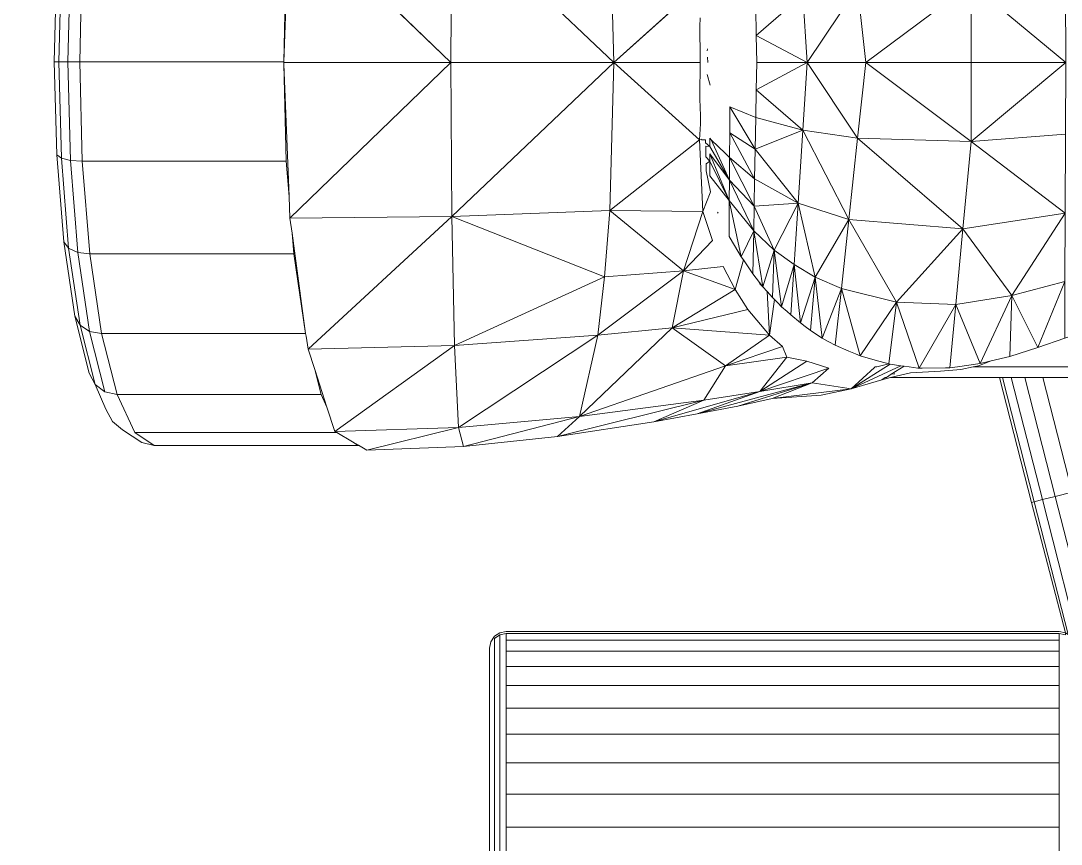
# Model space of a CAD drawing. Header units: centimetres. Extents: x -48696 to 156237, y -5617 to 29024.
# Drawn here: x -13122.18 to -13115.55, y 14955.15 to 14960.38 of the extents above; entities that cross this region are included whole.
import ezdxf

# ---------------------------------------------------------------- set-up
doc = ezdxf.new("R2010")
doc.units = ezdxf.units.CM
doc.layers.add('Moveis', color=1, linetype='Continuous', lineweight=9)
doc.layers.add('Parede Baixa', color=5, linetype='Continuous', lineweight=50)
doc.layers.add('Piso', color=55, linetype='Continuous')

# ---------------------------------------------------------------- blocks, each defined once
blk = doc.blocks.new('o')
at = {"layer": 'Moveis'}
for p, q in [((12559.6265, 3259.6549), (12559.5928, 3260.484)), ((12559.6116, 3260.2485), (12559.6265, 3259.6549)), ((12560.9959, 3259.6551), (12560.9819, 3260.2111)), ((12557.0976, 3259.7316), (12557.0985, 3259.7198)), ((12557.0949, 3259.6499), (12557.0973, 3259.6824)), ((12559.5943, 3258.8516), (12559.6262, 3259.641)), ((12559.6262, 3259.641), (12559.6112, 3259.0615)), ((12559.6262, 3259.641), (12559.6265, 3259.6499)), ((12559.6265, 3259.6499), (12559.6265, 3259.6549)), ((12560.9815, 3259.0995), (12560.9959, 3259.6551)), ((12557.0822, 3259.5158), (12557.0985, 3259.5799)), ((12557.1429, 3259.4344), (12557.1431, 3259.4443)), ((12557.1393, 3259.334), (12557.1416, 3259.3825)), ((12557.1416, 3259.3825), (12557.1429, 3259.4344)), ((12557.1386, 3259.2842), (12557.1393, 3259.334)), ((12560.9398, 3258.5819), (12560.9815, 3259.0995)), ((12559.6112, 3259.0615), (12559.5943, 3258.8516)), ((12557.0819, 3258.8727), (12557.079, 3258.8801)), ((12559.5943, 3258.8516), (12559.5891, 3258.7229)), ((12557.034, 3258.7523), (12557.0373, 3258.7573)), ((12559.5891, 3258.7229), (12559.5767, 3258.6327)), ((12559.5581, 3258.498), (12559.5767, 3258.6327)), ((12559.5767, 3258.6327), (12559.5667, 3258.5089)), ((12560.8736, 3258.1378), (12560.9398, 3258.5819)), ((12559.5667, 3258.5089), (12559.496, 3258.0346)), ((12559.496, 3258.0346), (12559.5581, 3258.498)), ((12556.7663, 3258.3134), (12556.7879, 3258.3331)), ((12556.7414, 3258.285), (12556.7098, 3258.249)), ((12556.7663, 3258.3134), (12556.7414, 3258.285)), ((12560.7875, 3257.7974), (12560.8736, 3258.1378)), ((12559.492, 3258.0189), (12559.4814, 3257.9417)), ((12559.496, 3258.0346), (12559.492, 3258.0189)), ((12559.4814, 3257.9417), (12559.4416, 3257.8195)), ((12555.4038, 3257.8706), (12555.4803, 3257.8424)), ((12555.4803, 3257.8424), (12555.5125, 3257.8355)), ((12555.5125, 3257.8355), (12555.5848, 3257.8199)), ((12554.9713, 3257.7716), (12555.0957, 3257.7716)), ((12555.0957, 3257.7716), (12555.2026, 3257.7716)), ((12555.1638, 3257.027), (12555.3537, 3257.7716)), ((12555.2026, 3257.7716), (12555.2846, 3257.7716)), ((12555.2846, 3257.7716), (12555.3362, 3257.7716)), ((12555.3362, 3257.7716), (12555.3537, 3257.7716)), ((12555.3537, 3257.7716), (12556.0048, 3257.7716)), ((12555.5848, 3257.8199), (12555.7066, 3257.8106)), ((12555.7066, 3257.8106), (12555.8866, 3257.8005)), ((12555.8866, 3257.8005), (12556.0048, 3257.7716)), ((12555.9794, 3257.7947), (12555.9824, 3257.7933)), ((12556.002, 3257.7922), (12555.9824, 3257.7933)), ((12556.0048, 3257.7716), (12556.0576, 3257.7588)), ((12556.0296, 3257.7716), (12556.0362, 3257.7716)), ((12559.3687, 3257.5958), (12559.4416, 3257.8195)), ((12559.4416, 3257.8195), (12559.404, 3257.671)), ((12560.7875, 3257.7974), (12560.7526, 3257.731)), ((12556.0576, 3257.7588), (12556.2404, 3257.7047)), ((12556.2404, 3257.7047), (12556.4193, 3257.666)), ((12560.6872, 3257.5838), (12560.7526, 3257.731)), ((12556.4193, 3257.666), (12556.7118, 3257.6462)), ((12556.7118, 3257.6462), (12556.9156, 3257.6013)), ((12559.404, 3257.671), (12559.3687, 3257.5958)), ((12557.1581, 3257.5544), (12556.9156, 3257.6013)), ((12559.3687, 3257.5958), (12559.3212, 3257.45)), ((12560.6488, 3257.5098), (12560.6872, 3257.5838)), ((12557.4167, 3257.5082), (12557.1581, 3257.5544)), ((12557.9917, 3257.42), (12557.4167, 3257.5082)), ((12560.4742, 3257.3839), (12560.5881, 3257.4603)), ((12560.5881, 3257.4603), (12560.6488, 3257.5098)), ((12558.5531, 3257.3604), (12557.9917, 3257.42)), ((12559.309, 3257.443), (12559.2164, 3257.389)), ((12559.3212, 3257.45), (12559.309, 3257.443)), ((12559.131, 3257.3391), (12558.5531, 3257.3604)), ((12559.1797, 3257.3675), (12559.131, 3257.3391)), ((12559.1797, 3257.3675), (12559.2164, 3257.389)), ((12559.182, 3257.3659), (12559.1797, 3257.3675)), ((12559.2164, 3257.389), (12559.182, 3257.3659)), ((12559.182, 3257.3659), (12560.0237, 3257.3659)), ((12560.0237, 3257.3659), (12560.055, 3257.3659)), ((12560.055, 3257.3659), (12560.3996, 3257.3659)), ((12560.4742, 3257.3839), (12560.3996, 3257.3659)), ((12554.9603, 3256.2502), (12555.1638, 3257.027)), ((12554.9603, 3256.2502), (12554.9986, 3256.2579)), ((12554.9986, 3256.2579), (12558.2986, 3256.2579)), ((12558.2986, 3256.2579), (12558.3368, 3256.2502)), ((12558.3368, 3256.2502), (12558.3693, 3256.2285)), ((12558.3368, 3256.237), (12558.3368, 3256.1974)), ((12558.3693, 3256.2285), (12558.391, 3256.196)), ((12558.3693, 3256.2154), (12558.3693, 3256.1764)), ((12558.3368, 3256.1974), (12558.3368, 3256.1321)), ((12558.3693, 3256.1764), (12558.3693, 3256.1119)), ((12558.391, 3256.196), (12558.3986, 3256.1577)), ((12558.3986, 3252.9781), (12558.3986, 3256.1577)), ((12558.3368, 3256.1321), (12558.3368, 3256.0422)), ((12558.3693, 3256.1119), (12558.3693, 3256.0231)), ((12558.3368, 3256.0422), (12558.3368, 3255.9289)), ((12558.3693, 3256.0231), (12558.3693, 3255.9114)), ((12558.3368, 3255.9289), (12558.3368, 3255.7943)), ((12558.3693, 3255.9114), (12558.3693, 3255.7784)), ((12558.3368, 3255.7943), (12558.3368, 3255.6403)), ((12558.3693, 3255.7784), (12558.3693, 3255.6264)), ((12558.3368, 3255.6403), (12558.3368, 3255.4693)), ((12558.3693, 3255.6264), (12558.3693, 3255.4577)), ((12558.3368, 3255.4693), (12558.3368, 3255.2842)), ((12558.3693, 3255.4577), (12558.3693, 3255.2749)), ((12558.3368, 3255.2842), (12558.3368, 3255.0878)), ((12558.3693, 3255.2749), (12558.3693, 3255.081)), ((12558.3368, 3255.0878), (12558.3368, 3254.8831)), ((12558.3693, 3255.081), (12558.3693, 3254.8791))]:
    blk.add_line(p, q, dxfattribs=at)
for points, invisible_edges in [([(12560.9819, 3260.2111), (12561.0428, 3264.449), (12560.9959, 3259.6551)], 3), ([(12559.5891, 3260.5769), (12559.6265, 3259.6499), (12558.6294, 3259.6499)], 1), ([(12559.6265, 3259.6499), (12559.5891, 3260.5769), (12559.5928, 3260.484)], 13), ([(12559.6265, 3259.6499), (12559.5928, 3260.484), (12559.6265, 3259.6549)], 1), ([(12560.8292, 3260.2485), (12559.6265, 3259.6549), (12559.6116, 3260.2485)], 1), ([(12559.6265, 3259.6549), (12560.8292, 3260.2485), (12560.8441, 3259.6549)], 1), ([(12560.9004, 3260.2439), (12560.8441, 3259.6549), (12560.8292, 3260.2485)], 1), ([(12560.8441, 3259.6549), (12560.9004, 3260.2439), (12560.9152, 3259.6549)], 1), ([(12560.954, 3260.2307), (12560.9152, 3259.6549), (12560.9004, 3260.2439)], 1), ([(12560.9152, 3259.6549), (12560.954, 3260.2307), (12560.9685, 3259.655)], 1), ([(12560.9819, 3260.2111), (12560.9685, 3259.655), (12560.954, 3260.2307)], 1), ([(12560.9685, 3259.655), (12560.9819, 3260.2111), (12560.9959, 3259.6551)], 1), ([(12557.1416, 3259.9173), (12557.1459, 3260.1096), (12557.1429, 3259.8653)], 3), ([(12557.6556, 3259.6499), (12557.1429, 3259.8653), (12557.1459, 3260.1096)], 3), ([(12557.6556, 3259.6499), (12557.1417, 3259.7278), (12557.1427, 3259.8144)], 13), ([(12557.6556, 3259.6499), (12557.1427, 3259.8144), (12557.1429, 3259.8653)], 13), ([(12557.6556, 3259.6499), (12557.1412, 3259.6825), (12557.1417, 3259.7245)], 13), ([(12557.6556, 3259.6499), (12557.1417, 3259.7245), (12557.1417, 3259.7278)], 13), ([(12557.1412, 3259.6781), (12557.6556, 3259.6499), (12557.1408, 3259.6499)], 1), ([(12557.6556, 3259.6499), (12557.1412, 3259.6216), (12557.1408, 3259.6499)], 1), ([(12557.6556, 3259.6499), (12557.1412, 3259.6781), (12557.1412, 3259.6825)], 13), ([(12557.1412, 3259.6216), (12557.6556, 3259.6499), (12557.1412, 3259.6172)], 3), ([(12557.1412, 3259.6172), (12557.6556, 3259.6499), (12557.1417, 3259.5719)], 3), ([(12557.1417, 3259.5719), (12557.6556, 3259.6499), (12557.1422, 3259.5303)], 3), ([(12557.1422, 3259.5303), (12557.6556, 3259.6499), (12557.1427, 3259.4853)], 3), ([(12557.1427, 3259.4853), (12557.6556, 3259.6499), (12557.1431, 3259.4443)], 3), ([(12557.1431, 3259.4443), (12557.6556, 3259.6499), (12557.1459, 3259.1901)], 13), ([(12559.6265, 3259.6499), (12559.5891, 3258.7229), (12558.6294, 3259.6499)], 1), ([(12559.5891, 3258.7229), (12559.6265, 3259.6499), (12559.5943, 3258.8516)], 3), ([(12559.5943, 3258.8516), (12559.6265, 3259.6499), (12559.6262, 3259.641)], 1), ([(12559.6262, 3259.641), (12560.8288, 3259.0615), (12559.6112, 3259.0615)], 1), ([(12560.8288, 3259.0615), (12559.6262, 3259.641), (12559.6265, 3259.6499)], 13), ([(12560.8288, 3259.0615), (12559.6265, 3259.6499), (12559.6265, 3259.6549)], 13), ([(12560.8288, 3259.0615), (12559.6265, 3259.6549), (12560.8441, 3259.6549)], 1), ([(12560.8441, 3259.6549), (12560.9, 3259.0662), (12560.8288, 3259.0615)], 1), ([(12560.9, 3259.0662), (12560.8441, 3259.6549), (12560.9152, 3259.6549)], 1), ([(12560.9152, 3259.6549), (12560.9536, 3259.0795), (12560.9, 3259.0662)], 1), ([(12560.9536, 3259.0795), (12560.9152, 3259.6549), (12560.9685, 3259.655)], 1), ([(12560.9685, 3259.655), (12560.9815, 3259.0995), (12560.9536, 3259.0795)], 1), ([(12560.9815, 3259.0995), (12560.9685, 3259.655), (12560.9959, 3259.6551)], 1), ([(12561.0428, 3251.4871), (12560.9815, 3259.0995), (12560.9959, 3259.6551)], 13), ([(12557.1459, 3259.1901), (12557.1429, 3259.4344), (12557.1431, 3259.4443)], 13), ([(12557.1459, 3259.1901), (12557.1393, 3259.334), (12557.1416, 3259.3825)], 13), ([(12557.1459, 3259.1901), (12557.1416, 3259.3825), (12557.1429, 3259.4344)], 13), ([(12557.1393, 3259.334), (12557.1459, 3259.1901), (12557.1386, 3259.2842)], 1), ([(12557.0832, 3259.1504), (12557.0748, 3259.1903), (12557.083, 3259.1984)], 1), ([(12557.1459, 3259.1901), (12557.1323, 3259.1902), (12557.1358, 3259.193)], 1), ([(12556.9663, 3258.9486), (12556.9901, 3259.1081), (12557.0748, 3259.1903)], 1), ([(12557.0748, 3259.1903), (12557.0832, 3259.1504), (12556.9663, 3258.9486)], 1), ([(12557.1086, 3259.171), (12557.1072, 3259.1519), (12557.0832, 3259.1504)], 1), ([(12557.1072, 3259.1519), (12557.1086, 3259.171), (12557.1074, 3259.1292)], 3), ([(12557.1074, 3259.1292), (12557.1086, 3259.171), (12557.1078, 3259.0872)], 3), ([(12557.1323, 3259.1902), (12557.1086, 3259.171), (12557.1083, 3259.1902)], 1), ([(12557.1252, 3258.7613), (12557.1323, 3259.1902), (12557.1459, 3259.1901)], 3), ([(12556.9757, 3259.0941), (12556.9663, 3258.9486), (12556.9653, 3259.084)], 1), ([(12556.9663, 3258.9486), (12556.9757, 3259.0941), (12556.9901, 3259.1081)], 13), ([(12557.1078, 3259.0872), (12557.1055, 3259.0459), (12557.0834, 3259.0621)], 1), ([(12557.1055, 3259.0459), (12557.1078, 3259.0872), (12557.1056, 3259.0049)], 3), ([(12560.9104, 3258.5435), (12560.9, 3259.0662), (12560.9536, 3259.0795)], 1), ([(12560.9536, 3259.0795), (12560.9398, 3258.5819), (12560.9104, 3258.5435)], 1), ([(12560.9398, 3258.5819), (12560.9536, 3259.0795), (12560.9815, 3259.0995)], 1), ([(12561.0428, 3251.4871), (12560.9398, 3258.5819), (12560.9815, 3259.0995)], 13), ([(12560.7842, 3258.5089), (12559.5943, 3258.8516), (12559.6112, 3259.0615)], 13), ([(12560.7842, 3258.5089), (12559.6112, 3259.0615), (12560.8288, 3259.0615)], 1), ([(12560.8288, 3259.0615), (12560.8558, 3258.5179), (12560.7842, 3258.5089)], 1), ([(12560.8558, 3258.5179), (12560.8288, 3259.0615), (12560.9, 3259.0662)], 1), ([(12560.9, 3259.0662), (12560.9104, 3258.5435), (12560.8558, 3258.5179)], 1), ([(12557.1056, 3259.0049), (12557.0819, 3258.8727), (12557.079, 3258.8801)], 1), ([(12557.0819, 3258.8727), (12557.1056, 3259.0049), (12557.1252, 3258.7613)], 3), ([(12556.9671, 3258.8268), (12556.9366, 3258.5596), (12556.8964, 3258.4921)], 1), ([(12556.9366, 3258.5596), (12556.9671, 3258.8268), (12556.9686, 3258.6132)], 1), ([(12560.7842, 3258.5089), (12559.5891, 3258.7229), (12559.5943, 3258.8516)], 13), ([(12558.6236, 3258.7325), (12559.492, 3258.0189), (12559.4814, 3257.9417)], 1), ([(12559.492, 3258.0189), (12558.6236, 3258.7325), (12559.5891, 3258.7229)], 13), ([(12559.5581, 3258.498), (12559.5891, 3258.7229), (12559.5767, 3258.6327)], 1), ([(12560.7842, 3258.5089), (12559.5767, 3258.6327), (12559.5891, 3258.7229)], 13), ([(12556.8217, 3258.6475), (12556.8833, 3258.4731), (12556.8265, 3258.391)], 1), ([(12556.8833, 3258.4731), (12556.8217, 3258.6475), (12556.8964, 3258.4921)], 1), ([(12559.5767, 3258.6327), (12560.7842, 3258.5089), (12559.5667, 3258.5089)], 1), ([(12560.8736, 3258.1378), (12560.9104, 3258.5435), (12560.9398, 3258.5819)], 1), ([(12561.0428, 3251.4871), (12560.8736, 3258.1378), (12560.9398, 3258.5819)], 13), ([(12556.6986, 3258.5309), (12556.6782, 3258.2174), (12556.655, 3258.1941)], 1), ([(12556.6782, 3258.2174), (12556.6986, 3258.5309), (12556.6983, 3258.2376)], 3), ([(12556.6983, 3258.2376), (12556.6986, 3258.5309), (12556.7098, 3258.249)], 1), ([(12556.7663, 3258.3134), (12556.7098, 3258.249), (12556.6986, 3258.5309)], 1), ([(12560.7857, 3258.0473), (12560.7842, 3258.5089), (12560.8558, 3258.5179)], 1), ([(12560.8558, 3258.5179), (12560.8419, 3258.0836), (12560.7857, 3258.0473)], 1), ([(12560.8419, 3258.0836), (12560.8558, 3258.5179), (12560.9104, 3258.5435)], 1), ([(12560.9104, 3258.5435), (12560.8736, 3258.1378), (12560.8419, 3258.0836)], 1), ([(12556.8567, 3258.1784), (12556.8265, 3258.391), (12556.8833, 3258.4731)], 13), ([(12556.8567, 3258.1784), (12556.8833, 3258.4731), (12556.9328, 3258.2971)], 1), ([(12559.492, 3258.0189), (12559.5581, 3258.498), (12559.496, 3258.0346)], 1), ([(12559.5667, 3258.5089), (12560.7136, 3258.0346), (12559.496, 3258.0346)], 1), ([(12560.7136, 3258.0346), (12559.5667, 3258.5089), (12560.7842, 3258.5089)], 1), ([(12560.7842, 3258.5089), (12560.7857, 3258.0473), (12560.7136, 3258.0346)], 1), ([(12556.655, 3258.1941), (12556.6, 3258.145), (12556.5806, 3258.4451)], 1), ([(12556.8567, 3258.1784), (12556.7663, 3258.3134), (12556.8265, 3258.391)], 13), ([(12556.5432, 3258.0983), (12556.482, 3258.0522), (12556.4539, 3258.3705)], 1), ([(12556.2981, 3258.3025), (12556.215, 3257.9134), (12556.1859, 3257.9012)], 1), ([(12556.215, 3257.9134), (12556.2981, 3258.3025), (12556.2541, 3257.93)], 3), ([(12556.2541, 3257.93), (12556.2981, 3258.3025), (12556.3346, 3257.9639)], 1), ([(12556.2981, 3258.3025), (12556.3813, 3257.9896), (12556.3346, 3257.9639)], 3), ([(12556.3813, 3257.9896), (12556.2981, 3258.3025), (12556.4135, 3258.0073)], 1), ([(12556.7098, 3258.249), (12556.7663, 3258.3134), (12556.7414, 3258.285)], 1), ([(12556.7277, 3258.0247), (12556.7098, 3258.249), (12556.7414, 3258.285)], 1), ([(12556.7414, 3258.285), (12556.8567, 3258.1784), (12556.7277, 3258.0247)], 1), ([(12556.8567, 3258.1784), (12556.7414, 3258.285), (12556.7663, 3258.3134)], 13), ([(12555.2809, 3258.2606), (12555.4038, 3257.8706), (12555.2938, 3257.8971)], 1), ([(12555.4038, 3257.8706), (12555.2809, 3258.2606), (12555.47, 3257.8546)], 1), ([(12555.6153, 3258.2078), (12555.6063, 3257.8355), (12555.47, 3257.8546)], 1), ([(12555.6063, 3257.8355), (12555.6153, 3258.2078), (12555.651, 3257.8292)], 1), ([(12555.8341, 3257.827), (12555.651, 3257.8292), (12555.6153, 3258.2078)], 1), ([(12555.9692, 3258.2218), (12555.8419, 3257.8281), (12555.8341, 3257.827)], 1), ([(12555.8419, 3257.8281), (12555.9692, 3258.2218), (12555.8946, 3257.8355)], 3), ([(12555.8946, 3257.8355), (12555.9692, 3258.2218), (12555.9232, 3257.8395)], 3), ([(12555.9232, 3257.8395), (12555.9692, 3258.2218), (12555.9443, 3257.8425)], 3), ([(12555.9443, 3257.8425), (12555.9692, 3258.2218), (12556.0074, 3257.8514)], 3), ([(12556.0074, 3257.8514), (12555.9692, 3258.2218), (12556.0153, 3257.8526)], 1), ([(12555.9692, 3258.2218), (12556.0961, 3257.8756), (12556.0153, 3257.8526)], 1), ([(12556.0961, 3257.8756), (12555.9692, 3258.2218), (12556.1859, 3257.9012)], 1), ([(12556.7098, 3258.249), (12556.7277, 3258.0247), (12556.6983, 3258.2376)], 1), ([(12556.6, 3258.145), (12556.655, 3258.1941), (12556.6228, 3258.1654)], 1), ([(12560.7875, 3257.7974), (12560.8419, 3258.0836), (12560.8736, 3258.1378)], 1), ([(12561.0428, 3251.4871), (12560.7875, 3257.7974), (12560.8736, 3258.1378)], 13), ([(12556.482, 3258.0522), (12556.5432, 3258.0983), (12556.485, 3258.0545)], 3), ([(12556.485, 3258.0545), (12556.5432, 3258.0983), (12556.5146, 3258.0767)], 1), ([(12560.7526, 3257.731), (12560.7857, 3258.0473), (12560.8419, 3258.0836)], 1), ([(12560.8419, 3258.0836), (12560.7875, 3257.7974), (12560.7526, 3257.731)], 1), ([(12555.1252, 3257.9503), (12554.916, 3258.0228), (12554.9651, 3258.0063)], 1), ([(12560.6215, 3257.671), (12559.4814, 3257.9417), (12559.492, 3258.0189)], 13), ([(12560.6215, 3257.671), (12559.492, 3258.0189), (12559.496, 3258.0346)], 13), ([(12560.6215, 3257.671), (12559.496, 3258.0346), (12560.7136, 3258.0346)], 1), ([(12560.7136, 3258.0346), (12560.6944, 3257.6866), (12560.6215, 3257.671)], 1), ([(12560.6944, 3257.6866), (12560.7136, 3258.0346), (12560.7857, 3258.0473)], 1), ([(12560.7857, 3258.0473), (12560.7526, 3257.731), (12560.6944, 3257.6866)], 1), ([(12552.0413, 3257.8355), (12555.1252, 3257.9503), (12555.2938, 3257.8971)], 13), ([(12556.3346, 3257.9639), (12556.3813, 3257.9896), (12556.3728, 3257.9849)], 1), ([(12558.6071, 3257.9621), (12559.3687, 3257.5958), (12559.3212, 3257.45)], 1), ([(12559.3687, 3257.5958), (12558.6071, 3257.9621), (12559.4416, 3257.8195)], 3), ([(12559.4416, 3257.8195), (12558.6071, 3257.9621), (12559.4814, 3257.9417)], 1), ([(12555.4803, 3257.8424), (12555.2938, 3257.8971), (12555.4038, 3257.8706)], 1), ([(12556.9893, 3257.8407), (12556.7845, 3257.6889), (12556.6234, 3257.8928)], 1), ([(12560.6215, 3257.671), (12559.4416, 3257.8195), (12559.4814, 3257.9417)], 13), ([(12552.0413, 3257.8355), (12555.4803, 3257.8424), (12555.5125, 3257.8355)], 1), ([(12552.0413, 3257.7716), (12555.5125, 3257.8355), (12554.3217, 3257.7716)], 3), ([(12554.3217, 3257.7716), (12555.5125, 3257.8355), (12554.3393, 3257.7716)], 3), ([(12554.3393, 3257.7716), (12555.5125, 3257.8355), (12554.3908, 3257.7716)], 3), ([(12554.3908, 3257.7716), (12555.5125, 3257.8355), (12554.4728, 3257.7716)], 3), ([(12554.4728, 3257.7716), (12555.5125, 3257.8355), (12554.5797, 3257.7716)], 3), ([(12554.5797, 3257.7716), (12555.5125, 3257.8355), (12554.7042, 3257.7716)], 3), ([(12554.7042, 3257.7716), (12555.5125, 3257.8355), (12554.8377, 3257.7716)], 3), ([(12554.8377, 3257.7716), (12555.5125, 3257.8355), (12554.9713, 3257.7716)], 3), ([(12554.9713, 3257.7716), (12555.5125, 3257.8355), (12555.0957, 3257.7716)], 3), ([(12555.0957, 3257.7716), (12555.5125, 3257.8355), (12555.2026, 3257.7716)], 3), ([(12555.2026, 3257.7716), (12555.5125, 3257.8355), (12555.2846, 3257.7716)], 3), ([(12555.2846, 3257.7716), (12555.5125, 3257.8355), (12555.3362, 3257.7716)], 3), ([(12555.3362, 3257.7716), (12555.5125, 3257.8355), (12555.3537, 3257.7716)], 3), ([(12555.3537, 3257.7716), (12555.5125, 3257.8355), (12555.5848, 3257.8199)], 13), ([(12555.651, 3257.8292), (12555.8341, 3257.827), (12555.6777, 3257.8289)], 3), ([(12555.6777, 3257.8289), (12555.8341, 3257.827), (12555.8157, 3257.8272)], 1), ([(12555.9443, 3257.8425), (12556.002, 3257.7922), (12555.9232, 3257.8395)], 1), ([(12556.002, 3257.7922), (12555.9443, 3257.8425), (12556.2404, 3257.7047)], 13), ([(12556.0153, 3257.8526), (12556.2404, 3257.7047), (12556.0074, 3257.8514)], 1), ([(12556.2404, 3257.7047), (12556.0153, 3257.8526), (12556.0872, 3257.8355)], 13), ([(12556.2404, 3257.7047), (12556.0872, 3257.8355), (12556.101, 3257.8308)], 3), ([(12556.101, 3257.8308), (12556.0872, 3257.8355), (12556.099, 3257.8355)], 1), ([(12556.7845, 3257.6889), (12556.9893, 3257.8407), (12557.1187, 3257.6374)], 1), ([(12554.9215, 3257.0888), (12554.9713, 3257.7716), (12555.0957, 3257.7716)], 1), ([(12555.0957, 3257.7716), (12555.0219, 3257.0632), (12554.9215, 3257.0888)], 1), ([(12555.0219, 3257.0632), (12555.0957, 3257.7716), (12555.2026, 3257.7716)], 1), ([(12555.2026, 3257.7716), (12555.0988, 3257.0435), (12555.0219, 3257.0632)], 1), ([(12555.0988, 3257.0435), (12555.2026, 3257.7716), (12555.2846, 3257.7716)], 1), ([(12555.2846, 3257.7716), (12555.1472, 3257.0312), (12555.0988, 3257.0435)], 1), ([(12555.1472, 3257.0312), (12555.2846, 3257.7716), (12555.3362, 3257.7716)], 1), ([(12555.3362, 3257.7716), (12555.1638, 3257.027), (12555.1472, 3257.0312)], 1), ([(12558.2986, 3256.2579), (12555.1638, 3257.027), (12555.3537, 3257.7716)], 13), ([(12558.2986, 3256.2579), (12555.1638, 3257.027), (12555.3537, 3257.7716)], 13), ([(12558.2986, 3256.2579), (12555.1638, 3257.027), (12555.3537, 3257.7716)], 13), ([(12558.2986, 3256.2579), (12555.1638, 3257.027), (12555.3537, 3257.7716)], 13), ([(12558.2986, 3256.2579), (12555.1638, 3257.027), (12555.3537, 3257.7716)], 13), ([(12555.1638, 3257.027), (12555.3362, 3257.7716), (12555.3537, 3257.7716)], 1), ([(12555.3537, 3257.7716), (12555.5848, 3257.8199), (12556.0048, 3257.7716)], 3), ([(12558.2986, 3256.2579), (12555.3537, 3257.7716), (12556.0048, 3257.7716)], 13), ([(12558.2986, 3256.2579), (12555.3537, 3257.7716), (12556.0048, 3257.7716)], 13), ([(12558.2986, 3256.2579), (12555.3537, 3257.7716), (12556.0048, 3257.7716)], 13), ([(12558.2986, 3256.2579), (12555.3537, 3257.7716), (12556.0048, 3257.7716)], 13), ([(12558.2986, 3256.2579), (12555.3537, 3257.7716), (12556.0048, 3257.7716)], 13), ([(12556.0048, 3257.7716), (12555.5848, 3257.8199), (12555.7066, 3257.8106)], 13), ([(12556.0048, 3257.7716), (12555.7066, 3257.8106), (12555.8866, 3257.8005)], 1), ([(12556.002, 3257.7922), (12556.0362, 3257.7716), (12556.0296, 3257.7716)], 1), ([(12558.2986, 3256.2579), (12556.0048, 3257.7716), (12556.0576, 3257.7588)], 13), ([(12558.2986, 3256.2579), (12556.0048, 3257.7716), (12556.0576, 3257.7588)], 13), ([(12558.2986, 3256.2579), (12556.0048, 3257.7716), (12556.0576, 3257.7588)], 13), ([(12558.2986, 3256.2579), (12556.0048, 3257.7716), (12556.0576, 3257.7588)], 13), ([(12558.2986, 3256.2579), (12556.0048, 3257.7716), (12556.0576, 3257.7588)], 13), ([(12556.0362, 3257.7716), (12556.2404, 3257.7047), (12556.0576, 3257.7588)], 1), ([(12559.4416, 3257.8195), (12560.6215, 3257.671), (12559.404, 3257.671)], 1), ([(12561.0428, 3251.4871), (12560.7526, 3257.731), (12560.7875, 3257.7974)], 13), ([(12558.2986, 3256.2579), (12556.0576, 3257.7588), (12556.2404, 3257.7047)], 13), ([(12558.2986, 3256.2579), (12556.0576, 3257.7588), (12556.2404, 3257.7047)], 13), ([(12558.2986, 3256.2579), (12556.0576, 3257.7588), (12556.2404, 3257.7047)], 13), ([(12558.2986, 3256.2579), (12556.0576, 3257.7588), (12556.2404, 3257.7047)], 13), ([(12558.2986, 3256.2579), (12556.0576, 3257.7588), (12556.2404, 3257.7047)], 13), ([(12558.2986, 3256.2579), (12556.2404, 3257.7047), (12556.4193, 3257.666)], 13), ([(12558.2986, 3256.2579), (12556.2404, 3257.7047), (12556.4193, 3257.666)], 13), ([(12558.2986, 3256.2579), (12556.2404, 3257.7047), (12556.4193, 3257.666)], 13), ([(12558.2986, 3256.2579), (12556.2404, 3257.7047), (12556.4193, 3257.666)], 13), ([(12558.2986, 3256.2579), (12556.2404, 3257.7047), (12556.4193, 3257.666)], 13), ([(12561.0428, 3251.4871), (12560.6872, 3257.5838), (12560.7526, 3257.731)], 13), ([(12558.2986, 3256.2579), (12556.4193, 3257.666), (12556.7118, 3257.6462)], 13), ([(12558.2986, 3256.2579), (12556.4193, 3257.666), (12556.7118, 3257.6462)], 13), ([(12558.2986, 3256.2579), (12556.4193, 3257.666), (12556.7118, 3257.6462)], 13), ([(12558.2986, 3256.2579), (12556.4193, 3257.666), (12556.7118, 3257.6462)], 13), ([(12558.2986, 3256.2579), (12556.4193, 3257.666), (12556.7118, 3257.6462)], 13), ([(12558.2986, 3256.2579), (12556.7118, 3257.6462), (12556.9156, 3257.6013)], 13), ([(12558.2986, 3256.2579), (12556.7118, 3257.6462), (12556.9156, 3257.6013)], 13), ([(12558.2986, 3256.2579), (12556.7118, 3257.6462), (12556.9156, 3257.6013)], 13), ([(12558.2986, 3256.2579), (12556.7118, 3257.6462), (12556.9156, 3257.6013)], 13), ([(12558.2986, 3256.2579), (12556.7118, 3257.6462), (12556.9156, 3257.6013)], 13), ([(12560.5145, 3257.443), (12559.3687, 3257.5958), (12559.404, 3257.671)], 13), ([(12560.5145, 3257.443), (12559.404, 3257.671), (12560.6215, 3257.671)], 1), ([(12558.2986, 3256.2579), (12556.9156, 3257.6013), (12557.1581, 3257.5544)], 13), ([(12558.2986, 3256.2579), (12556.9156, 3257.6013), (12557.1581, 3257.5544)], 13), ([(12558.2986, 3256.2579), (12556.9156, 3257.6013), (12557.1581, 3257.5544)], 13), ([(12558.2986, 3256.2579), (12556.9156, 3257.6013), (12557.1581, 3257.5544)], 13), ([(12558.2986, 3256.2579), (12556.9156, 3257.6013), (12557.1581, 3257.5544)], 13), ([(12560.5145, 3257.443), (12559.3212, 3257.45), (12559.3687, 3257.5958)], 13), ([(12561.0428, 3251.4871), (12560.6488, 3257.5098), (12560.6872, 3257.5838)], 13), ([(12558.2986, 3256.2579), (12557.1581, 3257.5544), (12557.4167, 3257.5082)], 13), ([(12558.2986, 3256.2579), (12557.1581, 3257.5544), (12557.4167, 3257.5082)], 13), ([(12558.2986, 3256.2579), (12557.1581, 3257.5544), (12557.4167, 3257.5082)], 13), ([(12558.2986, 3256.2579), (12557.1581, 3257.5544), (12557.4167, 3257.5082)], 13), ([(12558.2986, 3256.2579), (12557.1581, 3257.5544), (12557.4167, 3257.5082)], 13), ([(12558.2986, 3256.2579), (12557.4167, 3257.5082), (12557.9917, 3257.42)], 13), ([(12558.2986, 3256.2579), (12557.4167, 3257.5082), (12557.9917, 3257.42)], 13), ([(12558.2986, 3256.2579), (12557.4167, 3257.5082), (12557.9917, 3257.42)], 13), ([(12558.2986, 3256.2579), (12557.4167, 3257.5082), (12557.9917, 3257.42)], 13), ([(12558.2986, 3256.2579), (12557.4167, 3257.5082), (12557.9917, 3257.42)], 13), ([(12558.5825, 3257.473), (12559.1797, 3257.3675), (12559.131, 3257.3391)], 1), ([(12559.1797, 3257.3675), (12558.5825, 3257.473), (12559.2164, 3257.389)], 3), ([(12559.2164, 3257.389), (12558.5825, 3257.473), (12559.3212, 3257.45)], 13), ([(12561.0428, 3251.4871), (12560.4742, 3257.3839), (12560.5881, 3257.4603)], 13), ([(12561.0428, 3251.4871), (12560.5881, 3257.4603), (12560.6488, 3257.5098)], 13), ([(12558.2986, 3256.2579), (12557.9917, 3257.42), (12558.5531, 3257.3604)], 13), ([(12558.2986, 3256.2579), (12557.9917, 3257.42), (12558.5531, 3257.3604)], 13), ([(12558.2986, 3256.2579), (12557.9917, 3257.42), (12558.5531, 3257.3604)], 13), ([(12558.2986, 3256.2579), (12557.9917, 3257.42), (12558.5531, 3257.3604)], 13), ([(12558.2986, 3256.2579), (12557.9917, 3257.42), (12558.5531, 3257.3604)], 13), ([(12559.2164, 3257.389), (12559.3212, 3257.45), (12559.309, 3257.443)], 1), ([(12560.0237, 3257.3659), (12559.2164, 3257.389), (12559.309, 3257.443)], 13), ([(12559.3212, 3257.45), (12560.5145, 3257.443), (12559.309, 3257.443)], 1), ([(12560.0237, 3257.3659), (12559.309, 3257.443), (12560.5145, 3257.443)], 13), ([(12560.0237, 3257.3659), (12560.5145, 3257.443), (12560.055, 3257.3659)], 3), ([(12560.055, 3257.3659), (12560.5145, 3257.443), (12560.3996, 3257.3659)], 1), ([(12558.2986, 3256.2579), (12558.5531, 3257.3604), (12558.3368, 3256.2502)], 3), ([(12558.2986, 3256.2579), (12558.5531, 3257.3604), (12558.3368, 3256.2502)], 3), ([(12558.2986, 3256.2579), (12558.5531, 3257.3604), (12558.3368, 3256.2502)], 3), ([(12558.2986, 3256.2579), (12558.5531, 3257.3604), (12558.3368, 3256.2502)], 3), ([(12558.2986, 3256.2579), (12558.5531, 3257.3604), (12558.3368, 3256.2502)], 3), ([(12558.3368, 3256.2502), (12558.5531, 3257.3604), (12558.3693, 3256.2285)], 3), ([(12558.3368, 3256.2502), (12558.5531, 3257.3604), (12558.3693, 3256.2285)], 3), ([(12558.3368, 3256.2502), (12558.5531, 3257.3604), (12558.3693, 3256.2285)], 3), ([(12558.3368, 3256.2502), (12558.5531, 3257.3604), (12558.3693, 3256.2285)], 3), ([(12558.3368, 3256.2502), (12558.5531, 3257.3604), (12558.3693, 3256.2285)], 3), ([(12558.3693, 3256.2285), (12558.5531, 3257.3604), (12558.391, 3256.196)], 3), ([(12558.3693, 3256.2285), (12558.5531, 3257.3604), (12558.391, 3256.196)], 3), ([(12558.3693, 3256.2285), (12558.5531, 3257.3604), (12558.391, 3256.196)], 3), ([(12558.3693, 3256.2285), (12558.5531, 3257.3604), (12558.391, 3256.196)], 3), ([(12558.3693, 3256.2285), (12558.5531, 3257.3604), (12558.391, 3256.196)], 3), ([(12558.391, 3256.196), (12558.5531, 3257.3604), (12558.3986, 3256.1577)], 3), ([(12558.391, 3256.196), (12558.5531, 3257.3604), (12558.3986, 3256.1577)], 3), ([(12558.391, 3256.196), (12558.5531, 3257.3604), (12558.3986, 3256.1577)], 3), ([(12558.391, 3256.196), (12558.5531, 3257.3604), (12558.3986, 3256.1577)], 3), ([(12558.391, 3256.196), (12558.5531, 3257.3604), (12558.3986, 3256.1577)], 3), ([(12560.0237, 3250.4681), (12558.5531, 3257.3604), (12559.131, 3257.3391)], 13), ([(12560.0237, 3250.4681), (12558.5531, 3257.3604), (12559.131, 3257.3391)], 13), ([(12560.0237, 3250.4681), (12558.5531, 3257.3604), (12559.131, 3257.3391)], 13), ([(12560.0237, 3250.4681), (12558.5531, 3257.3604), (12559.131, 3257.3391)], 13), ([(12560.0237, 3250.4681), (12558.5531, 3257.3604), (12559.131, 3257.3391)], 13), ([(12560.0237, 3250.4681), (12559.131, 3257.3391), (12559.1797, 3257.3675)], 13), ([(12560.0237, 3250.4681), (12559.131, 3257.3391), (12559.1797, 3257.3675)], 13), ([(12560.0237, 3250.4681), (12559.131, 3257.3391), (12559.1797, 3257.3675)], 13), ([(12560.0237, 3250.4681), (12559.131, 3257.3391), (12559.1797, 3257.3675)], 13), ([(12560.0237, 3250.4681), (12559.131, 3257.3391), (12559.1797, 3257.3675)], 13), ([(12560.0237, 3250.4681), (12559.1797, 3257.3675), (12559.182, 3257.3659)], 13), ([(12560.0237, 3250.4681), (12559.1797, 3257.3675), (12559.182, 3257.3659)], 13), ([(12560.0237, 3250.4681), (12559.1797, 3257.3675), (12559.182, 3257.3659)], 13), ([(12560.0237, 3250.4681), (12559.1797, 3257.3675), (12559.182, 3257.3659)], 13), ([(12560.0237, 3250.4681), (12559.1797, 3257.3675), (12559.182, 3257.3659)], 13), ([(12559.2164, 3257.389), (12560.0237, 3257.3659), (12559.182, 3257.3659)], 1), ([(12561.0428, 3251.4871), (12560.3996, 3257.3659), (12560.4742, 3257.3839)], 13), ([(12554.7781, 3256.1079), (12554.9215, 3257.0888), (12555.0219, 3257.0632)], 1), ([(12555.0219, 3257.0632), (12554.8486, 3256.1079), (12554.7781, 3256.1079)], 1), ([(12554.8486, 3256.1079), (12555.0219, 3257.0632), (12554.8486, 3256.0957)], 3), ([(12554.8486, 3256.0957), (12555.0219, 3257.0632), (12554.8486, 3256.0595)], 3), ([(12554.8486, 3256.0595), (12555.0219, 3257.0632), (12555.0988, 3257.0435)], 1), ([(12555.0988, 3257.0435), (12554.8486, 3255.9997), (12554.8486, 3256.0595)], 1), ([(12554.9062, 3256.196), (12555.0988, 3257.0435), (12554.9279, 3256.2285)], 3), ([(12554.9279, 3256.2285), (12555.0988, 3257.0435), (12554.9455, 3256.2403)], 3), ([(12554.9455, 3256.2403), (12555.0988, 3257.0435), (12555.1472, 3257.0312)], 1), ([(12555.1472, 3257.0312), (12554.9603, 3256.2502), (12554.9455, 3256.2403)], 1), ([(12554.9603, 3256.2502), (12555.1472, 3257.0312), (12555.1638, 3257.027)], 1), ([(12555.1638, 3257.027), (12554.9986, 3256.2579), (12554.9603, 3256.2502)], 1), ([(12555.1638, 3257.027), (12554.9986, 3256.2579), (12554.9603, 3256.2502)], 1), ([(12555.1638, 3257.027), (12554.9986, 3256.2579), (12554.9603, 3256.2502)], 1), ([(12555.1638, 3257.027), (12554.9986, 3256.2579), (12554.9603, 3256.2502)], 1), ([(12555.1638, 3257.027), (12554.9986, 3256.2579), (12554.9603, 3256.2502)], 1), ([(12554.9986, 3256.2579), (12555.1638, 3257.027), (12558.2986, 3256.2579)], 3), ([(12554.9986, 3256.2579), (12555.1638, 3257.027), (12558.2986, 3256.2579)], 3), ([(12554.9986, 3256.2579), (12555.1638, 3257.027), (12558.2986, 3256.2579)], 3), ([(12554.9986, 3256.2579), (12555.1638, 3257.027), (12558.2986, 3256.2579)], 3), ([(12554.9986, 3256.2579), (12555.1638, 3257.027), (12558.2986, 3256.2579)], 3), ([(12554.9986, 3256.2579), (12554.9603, 3256.237), (12554.9603, 3256.2502)], 1), ([(12554.9603, 3256.237), (12554.9986, 3256.2579), (12554.9986, 3256.2446)], 3), ([(12554.9986, 3256.2446), (12554.9986, 3256.2579), (12558.2986, 3256.2579)], 13), ([(12554.9986, 3256.2446), (12558.2986, 3256.2579), (12558.2986, 3256.2446)], 3), ([(12558.2986, 3256.2446), (12554.9986, 3256.2048), (12554.9986, 3256.2446)], 1), ([(12554.9986, 3256.2048), (12558.2986, 3256.2446), (12558.2986, 3256.2048)], 1), ([(12558.2986, 3256.2446), (12558.2986, 3256.2579), (12558.3368, 3256.2502)], 13), ([(12558.2986, 3256.2446), (12558.3368, 3256.2502), (12558.3368, 3256.237)], 3), ([(12558.3368, 3256.237), (12558.3368, 3256.2502), (12558.3693, 3256.2285)], 13), ([(12558.3368, 3256.237), (12558.3693, 3256.2285), (12558.3693, 3256.2154)], 3), ([(12558.3693, 3256.2154), (12558.3693, 3256.2285), (12558.391, 3256.196)], 13), ([(12558.3693, 3256.2154), (12558.391, 3256.196), (12558.3693, 3256.1764)], 3), ([(12558.2986, 3256.2048), (12554.9986, 3256.1392), (12554.9986, 3256.2048)], 1), ([(12554.9986, 3256.1392), (12558.2986, 3256.2048), (12558.2986, 3256.1392)], 1), ([(12558.3693, 3256.1764), (12558.391, 3256.196), (12558.3693, 3256.1119)], 3), ([(12558.3693, 3256.1119), (12558.391, 3256.196), (12558.3693, 3256.0231)], 3), ([(12558.3693, 3256.0231), (12558.391, 3256.196), (12558.3693, 3255.9114)], 3), ([(12558.3693, 3255.081), (12558.391, 3256.196), (12558.3693, 3254.8791)], 3), ([(12558.3693, 3253.5093), (12558.391, 3256.196), (12558.3693, 3253.3573)], 3), ([(12558.391, 3252.9397), (12558.391, 3256.196), (12558.3986, 3252.9781)], 3), ([(12558.3986, 3252.9781), (12558.391, 3256.196), (12558.3986, 3256.1577)], 1), ([(12560.0237, 3250.4681), (12558.3986, 3252.9781), (12558.3986, 3256.1577)], 13), ([(12560.0237, 3250.4681), (12558.3986, 3252.9781), (12558.3986, 3256.1577)], 13), ([(12560.0237, 3250.4681), (12558.3986, 3252.9781), (12558.3986, 3256.1577)], 13), ([(12560.0237, 3250.4681), (12558.3986, 3252.9781), (12558.3986, 3256.1577)], 13), ([(12560.0237, 3250.4681), (12558.3986, 3252.9781), (12558.3986, 3256.1577)], 13), ([(12558.2986, 3256.1392), (12554.9986, 3256.0488), (12554.9986, 3256.1392)], 1), ([(12554.9986, 3256.0488), (12558.2986, 3256.1392), (12558.2986, 3256.0488)], 1), ([(12558.2986, 3256.0488), (12554.9986, 3255.9351), (12554.9986, 3256.0488)], 1), ([(12554.9986, 3255.9351), (12558.2986, 3256.0488), (12558.2986, 3255.9351)], 1), ([(12554.9986, 3255.9351), (12558.2986, 3255.7998), (12554.9986, 3255.7998)], 1), ([(12558.2986, 3255.7998), (12554.9986, 3255.9351), (12558.2986, 3255.9351)], 1), ([(12558.3693, 3255.2749), (12558.3693, 3255.7784), (12558.3693, 3255.9114)], 13), ([(12558.3693, 3255.2749), (12558.3693, 3255.9114), (12558.3693, 3255.081)], 3), ([(12558.2986, 3255.7998), (12554.9986, 3255.6451), (12554.9986, 3255.7998)], 1), ([(12554.9986, 3255.6451), (12558.2986, 3255.7998), (12558.2986, 3255.6451)], 1), ([(12558.3693, 3255.7784), (12558.3693, 3255.4577), (12558.3693, 3255.6264)], 1), ([(12558.3693, 3255.4577), (12558.3693, 3255.7784), (12558.3693, 3255.2749)], 3), ([(12558.2986, 3255.6451), (12554.9986, 3255.4734), (12554.9986, 3255.6451)], 1), ([(12554.9986, 3255.4734), (12558.2986, 3255.6451), (12558.2986, 3255.4734)], 1), ([(12558.2986, 3255.4734), (12554.9986, 3255.2874), (12554.9986, 3255.4734)], 1), ([(12554.9986, 3255.2874), (12558.2986, 3255.4734), (12558.2986, 3255.2874)], 1), ([(12558.2986, 3255.2874), (12554.9986, 3255.0901), (12554.9986, 3255.2874)], 1), ([(12554.9986, 3255.0901), (12558.2986, 3255.2874), (12558.2986, 3255.0901)], 1), ([(12558.2986, 3255.0901), (12554.9986, 3254.8846), (12554.9986, 3255.0901)], 1), ([(12554.9986, 3254.8846), (12558.2986, 3255.0901), (12558.2986, 3254.8846)], 1)]:
    blk.add_3dface(points, dxfattribs=dict(at, invisible_edges=invisible_edges))
for points in [[(12558.6294, 3259.6499), (12557.6556, 3259.6499), (12558.6236, 3260.5672)], [(12558.6236, 3260.5672), (12557.6556, 3259.6499), (12557.6807, 3260.5309)], [(12559.5891, 3260.5769), (12558.6294, 3259.6499), (12558.6236, 3260.5672)], [(12557.6807, 3260.5309), (12557.6556, 3259.6499), (12557.1459, 3260.1096)], [(12555.5235, 3260.1203), (12554.9582, 3259.6499), (12554.9611, 3260.0768)], [(12555.5235, 3259.6499), (12554.9582, 3259.6499), (12555.5235, 3260.1203)], [(12556.153, 3259.6499), (12555.5235, 3259.6499), (12555.5235, 3260.1203)], [(12556.2015, 3260.1005), (12556.153, 3259.6499), (12555.5235, 3260.1203)], [(12556.5022, 3259.6499), (12556.153, 3259.6499), (12556.2015, 3260.1005)], [(12556.5286, 3260.0535), (12556.5022, 3259.6499), (12556.2015, 3260.1005)], [(12556.8061, 3259.8119), (12556.5022, 3259.6499), (12556.5286, 3260.0535)], [(12556.8092, 3259.978), (12556.8061, 3259.8119), (12556.5286, 3260.0535)], [(12556.8061, 3259.8119), (12556.8029, 3259.6499), (12556.5022, 3259.6499)], [(12555.5235, 3259.1794), (12554.9611, 3259.2229), (12554.9582, 3259.6499)], [(12555.5235, 3259.1794), (12554.9582, 3259.6499), (12555.5235, 3259.6499)], [(12556.153, 3259.6499), (12555.5235, 3259.1794), (12555.5235, 3259.6499)], [(12556.2015, 3259.1992), (12555.5235, 3259.1794), (12556.153, 3259.6499)], [(12556.5022, 3259.6499), (12556.2015, 3259.1992), (12556.153, 3259.6499)], [(12556.5286, 3259.2462), (12556.2015, 3259.1992), (12556.5022, 3259.6499)], [(12556.8061, 3259.4878), (12556.5286, 3259.2462), (12556.5022, 3259.6499)], [(12556.8061, 3259.4878), (12556.5022, 3259.6499), (12556.8029, 3259.6499)], [(12557.6807, 3258.7688), (12557.1459, 3259.1901), (12557.6556, 3259.6499)], [(12558.6294, 3259.6499), (12558.6236, 3258.7325), (12557.6556, 3259.6499)], [(12558.6236, 3258.7325), (12557.6807, 3258.7688), (12557.6556, 3259.6499)], [(12559.5891, 3258.7229), (12558.6236, 3258.7325), (12558.6294, 3259.6499)], [(12556.8092, 3259.3217), (12556.5286, 3259.2462), (12556.8061, 3259.4878)], [(12556.9633, 3259.3852), (12556.8127, 3259.1343), (12556.8092, 3259.3217)], [(12556.9643, 3259.2304), (12556.8127, 3259.1343), (12556.9633, 3259.3852)], [(12556.8127, 3259.1343), (12556.5286, 3259.2462), (12556.8092, 3259.3217)], [(12555.5235, 3259.1794), (12554.9627, 3258.7512), (12554.9611, 3259.2229)], [(12556.2015, 3259.1992), (12555.5727, 3258.6586), (12555.5235, 3259.1794)], [(12556.2539, 3258.7134), (12555.5727, 3258.6586), (12556.2015, 3259.1992)], [(12556.5286, 3259.2462), (12556.2539, 3258.7134), (12556.2015, 3259.1992)], [(12556.5568, 3258.8111), (12556.2539, 3258.7134), (12556.5286, 3259.2462)], [(12556.8127, 3259.1343), (12556.5568, 3258.8111), (12556.5286, 3259.2462)], [(12556.9643, 3259.2304), (12556.816, 3258.9574), (12556.8127, 3259.1343)], [(12556.9653, 3259.084), (12556.816, 3258.9574), (12556.9643, 3259.2304)], [(12555.5727, 3258.6586), (12554.9627, 3258.7512), (12555.5235, 3259.1794)], [(12556.816, 3258.9574), (12556.5568, 3258.8111), (12556.8127, 3259.1343)], [(12557.6807, 3258.7688), (12557.1252, 3258.7613), (12557.1459, 3259.1901)], [(12556.9653, 3259.084), (12556.819, 3258.7941), (12556.816, 3258.9574)], [(12556.9663, 3258.9486), (12556.819, 3258.7941), (12556.9653, 3259.084)], [(12557.0833, 3259.1049), (12556.9671, 3258.8268), (12556.9663, 3258.9486)], [(12557.0834, 3259.0621), (12556.9671, 3258.8268), (12557.0833, 3259.1049)], [(12557.0836, 3258.9754), (12556.9671, 3258.8268), (12557.0834, 3259.0621)], [(12556.819, 3258.7941), (12556.5568, 3258.8111), (12556.816, 3258.9574)], [(12556.9663, 3258.9486), (12556.8217, 3258.6475), (12556.819, 3258.7941)], [(12556.9671, 3258.8268), (12556.8217, 3258.6475), (12556.9663, 3258.9486)], [(12556.9671, 3258.8268), (12556.8964, 3258.4921), (12556.8217, 3258.6475)], [(12556.5568, 3258.8111), (12556.4539, 3258.3705), (12556.2539, 3258.7134)], [(12556.5806, 3258.4451), (12556.4539, 3258.3705), (12556.5568, 3258.8111)], [(12556.819, 3258.7941), (12556.6986, 3258.5309), (12556.5568, 3258.8111)], [(12556.6986, 3258.5309), (12556.5806, 3258.4451), (12556.5568, 3258.8111)], [(12556.8217, 3258.6475), (12556.6986, 3258.5309), (12556.819, 3258.7941)], [(12557.2407, 3258.408), (12557.0683, 3258.5883), (12557.1252, 3258.7613)], [(12557.6807, 3258.7688), (12557.2407, 3258.408), (12557.1252, 3258.7613)], [(12557.7112, 3258.3723), (12557.2407, 3258.408), (12557.6807, 3258.7688)], [(12558.6236, 3258.7325), (12557.7112, 3258.3723), (12557.6807, 3258.7688)], [(12555.5727, 3258.6586), (12555.2809, 3258.2606), (12554.9627, 3258.7512)], [(12555.2809, 3258.2606), (12554.964, 3258.3453), (12554.9627, 3258.7512)], [(12556.2539, 3258.7134), (12555.9692, 3258.2218), (12555.5727, 3258.6586)], [(12556.2981, 3258.3025), (12555.9692, 3258.2218), (12556.2539, 3258.7134)], [(12556.4539, 3258.3705), (12556.2981, 3258.3025), (12556.2539, 3258.7134)], [(12558.6236, 3258.7325), (12558.6071, 3257.9621), (12557.7112, 3258.3723)], [(12559.4814, 3257.9417), (12558.6071, 3257.9621), (12558.6236, 3258.7325)], [(12555.6153, 3258.2078), (12555.2809, 3258.2606), (12555.5727, 3258.6586)], [(12555.9692, 3258.2218), (12555.6153, 3258.2078), (12555.5727, 3258.6586)], [(12556.8217, 3258.6475), (12556.7663, 3258.3134), (12556.6986, 3258.5309)], [(12556.8265, 3258.391), (12556.7663, 3258.3134), (12556.8217, 3258.6475)], [(12556.6986, 3258.5309), (12556.655, 3258.1941), (12556.5806, 3258.4451)], [(12556.5806, 3258.4451), (12556.5432, 3258.0983), (12556.4539, 3258.3705)], [(12556.6, 3258.145), (12556.5432, 3258.0983), (12556.5806, 3258.4451)], [(12557.2407, 3258.408), (12556.9328, 3258.2971), (12557.0037, 3258.4336)], [(12557.3082, 3258.0674), (12556.9328, 3258.2971), (12557.2407, 3258.408)], [(12557.7528, 3258.024), (12557.2407, 3258.408), (12557.7112, 3258.3723)], [(12557.7528, 3258.024), (12557.3082, 3258.0674), (12557.2407, 3258.408)], [(12555.1252, 3257.9503), (12554.9651, 3258.0063), (12554.964, 3258.3453)], [(12555.2809, 3258.2606), (12555.1252, 3257.9503), (12554.964, 3258.3453)], [(12556.4539, 3258.3705), (12556.4135, 3258.0073), (12556.2981, 3258.3025)], [(12556.482, 3258.0522), (12556.4135, 3258.0073), (12556.4539, 3258.3705)], [(12558.6071, 3257.9621), (12557.7528, 3258.024), (12557.7112, 3258.3723)], [(12556.2981, 3258.3025), (12556.1859, 3257.9012), (12555.9692, 3258.2218)], [(12557.3082, 3258.0674), (12556.8567, 3258.1784), (12556.9328, 3258.2971)], [(12555.2938, 3257.8971), (12555.1252, 3257.9503), (12555.2809, 3258.2606)], [(12555.6153, 3258.2078), (12555.47, 3257.8546), (12555.2809, 3258.2606)], [(12555.9692, 3258.2218), (12555.8341, 3257.827), (12555.6153, 3258.2078)], [(12557.3082, 3258.0674), (12556.7277, 3258.0247), (12556.8567, 3258.1784)], [(12556.9893, 3257.8407), (12556.6505, 3257.9577), (12556.7277, 3258.0247)], [(12557.3082, 3258.0674), (12556.9893, 3257.8407), (12556.7277, 3258.0247)], [(12557.8611, 3257.5393), (12556.9893, 3257.8407), (12557.3082, 3258.0674)], [(12557.8611, 3257.5393), (12557.3082, 3258.0674), (12557.7528, 3258.024)], [(12558.5825, 3257.473), (12557.8611, 3257.5393), (12557.7528, 3258.024)], [(12558.6071, 3257.9621), (12558.5825, 3257.473), (12557.7528, 3258.024)], [(12556.9893, 3257.8407), (12556.6234, 3257.8928), (12556.6505, 3257.9577)], [(12559.3212, 3257.45), (12558.5825, 3257.473), (12558.6071, 3257.9621)], [(12556.7845, 3257.6889), (12556.5037, 3257.869), (12556.6234, 3257.8928)], [(12556.2404, 3257.7047), (12555.9443, 3257.8425), (12556.0074, 3257.8514)], [(12556.7845, 3257.6889), (12556.3723, 3257.8282), (12556.5037, 3257.869)], [(12556.7845, 3257.6889), (12556.4727, 3257.7411), (12556.3723, 3257.8282)], [(12557.8611, 3257.5393), (12557.1187, 3257.6374), (12556.9893, 3257.8407)], [(12556.7118, 3257.6462), (12556.2404, 3257.7047), (12556.4727, 3257.7411)], [(12556.7118, 3257.6462), (12556.4193, 3257.666), (12556.2404, 3257.7047)], [(12557.1581, 3257.5544), (12556.4727, 3257.7411), (12556.7845, 3257.6889)], [(12557.1581, 3257.5544), (12556.9156, 3257.6013), (12556.4727, 3257.7411)], [(12556.9156, 3257.6013), (12556.7118, 3257.6462), (12556.4727, 3257.7411)], [(12557.4167, 3257.5082), (12556.7845, 3257.6889), (12557.1187, 3257.6374)], [(12557.4167, 3257.5082), (12557.1581, 3257.5544), (12556.7845, 3257.6889)], [(12557.9917, 3257.42), (12557.1187, 3257.6374), (12557.8611, 3257.5393)], [(12557.9917, 3257.42), (12557.4167, 3257.5082), (12557.1187, 3257.6374)], [(12558.5825, 3257.473), (12558.5531, 3257.3604), (12557.8611, 3257.5393)], [(12558.5531, 3257.3604), (12557.9917, 3257.42), (12557.8611, 3257.5393)], [(12559.131, 3257.3391), (12558.5531, 3257.3604), (12558.5825, 3257.473)]]:
    blk.add_3dface(points, dxfattribs=at)

msp = doc.modelspace()

# ---------------------------------------------------------------- hatches: boundary and pattern name
at = {"layer": 'Piso'}
h = msp.add_hatch(dxfattribs=at)
h.set_pattern_fill('ANSI37', color=256, scale=13.333333, angle=45)
h.set_pattern_definition([(90, (5480.73, -3367.213), (-42.33333, 2e-14), []), (180, (5480.73, -3367.213), (-2e-14, -42.33333), [])])
edge = h.paths.add_edge_path()
edge.add_line((-13112.27883, 14966.12626), (-13272.4193, 14965.99705))
edge.add_line((-13272.4193, 14965.99705), (-13272.48992, 14904.49717))
edge.add_line((-13272.48992, 14904.49717), (-13270.4618, 14904.49484))
edge.add_line((-13270.4618, 14904.49484), (-13270.47101, 14896.47077))
edge.add_line((-13270.47101, 14896.47077), (-13275.47098, 14896.50059))
edge.add_line((-13275.47098, 14896.50059), (-13275.51541, 14815.0006))
edge.add_line((-13275.51541, 14815.0006), (-13275.51598, 14814.5006))
edge.add_line((-13275.51598, 14814.5006), (-13272.51598, 14814.49715))
edge.add_line((-13272.51598, 14814.49715), (-13272.51254, 14817.49715))
edge.add_line((-13272.51254, 14817.49715), (-13200.01258, 14817.4139))
edge.add_line((-13200.01258, 14817.4139), (-13200.00857, 14820.9139))
edge.add_line((-13200.00857, 14820.9139), (-13203.02936, 14821.00084))
edge.add_line((-13203.02936, 14821.00084), (-13203.02936, 14826.64984))
edge.add_line((-13203.02936, 14826.64984), (-13195.04233, 14826.64984))
edge.add_line((-13195.04233, 14826.64984), (-13194.69722, 14826.17562))
edge.add_line((-13194.69722, 14826.17562), (-13194.69722, 14820.72743))
edge.add_line((-13194.69722, 14820.72743), (-13197.50857, 14820.91103))
edge.add_line((-13197.50857, 14820.91103), (-13197.50857, 14817.41103))
edge.add_line((-13197.50857, 14817.41103), (-13193.51254, 14817.49715))
edge.add_line((-13193.51254, 14817.49715), (-13193.51603, 14814.40644))
edge.add_line((-13193.51603, 14814.40644), (-13197.51603, 14814.41104))
edge.add_line((-13197.51603, 14814.41104), (-13197.52005, 14810.91104))
edge.add_line((-13197.52005, 14810.91104), (-13194.77861, 14810.92106))
edge.add_line((-13194.77861, 14810.92106), (-13195.0235, 14807.90817))
edge.add_line((-13195.0235, 14807.90817), (-13195.0235, 14805.27944))
edge.add_line((-13195.0235, 14805.27944), (-13202.75502, 14805.27944))
edge.add_line((-13202.75502, 14805.27944), (-13202.52349, 14807.91678))
edge.add_line((-13202.52349, 14807.91678), (-13202.52349, 14811.16128))
edge.add_line((-13202.52349, 14811.16128), (-13200.02005, 14810.91391))
edge.add_line((-13200.02005, 14810.91391), (-13200.01603, 14814.41391))
edge.add_line((-13200.01603, 14814.41391), (-13270.51598, 14814.49486))
edge.add_line((-13270.51598, 14814.49486), (-13270.52747, 14804.49486))
edge.add_line((-13270.52747, 14804.49486), (-13272.52323, 14804.49603))
edge.add_line((-13272.52323, 14804.49603), (-13272.5241, 14802.99716))
edge.add_line((-13272.5241, 14802.99716), (-13162.59795, 14802.9494))
edge.add_line((-13162.59795, 14802.9494), (-13162.55094, 14883.55448))
edge.add_line((-13162.55094, 14883.55448), (-13116.64917, 14883.55448))
edge.add_line((-13116.64917, 14883.55448), (-13116.73656, 14885.49701))
edge.add_line((-13116.73656, 14885.49701), (-13118.37128, 14886.24121))
edge.add_line((-13118.37128, 14886.24121), (-13118.1401, 14904.04512))
edge.add_line((-13118.1401, 14904.04512), (-13114.07112, 14903.99228))
edge.add_line((-13114.07112, 14903.99228), (-13115.07267, 14899.40773))
edge.add_line((-13115.07267, 14899.40773), (-13116.64917, 14887.88219))
edge.add_line((-13116.64917, 14887.88219), (-13112.4454, 14887.88219))
edge.add_line((-13112.4454, 14887.88219), (-13112.42742, 14918.7052))
edge.add_line((-13112.42742, 14918.7052), (-13116.83725, 14918.7052))
edge.add_line((-13116.83725, 14918.7052), (-13116.83725, 14920.98828))
edge.add_line((-13116.83725, 14920.98828), (-13119.78321, 14920.98828))
edge.add_line((-13119.78321, 14920.98828), (-13119.78321, 14905.57276))
edge.add_line((-13119.78321, 14905.57276), (-13171.42697, 14903.92764))
edge.add_line((-13171.42697, 14903.92764), (-13177.24846, 14909.2016))
edge.add_line((-13177.24846, 14909.2016), (-13179.00828, 14917.45056))
edge.add_line((-13179.00828, 14917.45056), (-13179.00828, 14943.27933))
edge.add_line((-13179.00828, 14943.27933), (-13165.87634, 14947.20099))
edge.add_line((-13165.87634, 14947.20099), (-13119.78321, 14944.5309))
edge.add_line((-13119.78321, 14944.5309), (-13119.78321, 14927.16173))
edge.add_line((-13119.78321, 14927.16173), (-13117.64657, 14927.25922))
edge.add_line((-13117.64657, 14927.25922), (-13117.62808, 14929.15323))
edge.add_line((-13117.62808, 14929.15323), (-13115.51654, 14929.13262))
edge.add_line((-13115.51654, 14929.13262), (-13115.49837, 14931.76168))
edge.add_line((-13115.49837, 14931.76168), (-13112.42028, 14930.96295))
edge.add_line((-13112.42028, 14930.96295), (-13112.40882, 14950.60701))
edge.add_line((-13112.40882, 14950.60701), (-13117.33909, 14950.60989))
edge.add_line((-13117.33909, 14950.60989), (-13117.33969, 14949.59005))
edge.add_line((-13117.33969, 14949.59005), (-13119.48214, 14950.17886))
edge.add_line((-13119.48214, 14950.17886), (-13122.16099, 14957.18952))
edge.add_line((-13122.16099, 14957.18952), (-13122.16099, 14964.22634))
edge.add_line((-13122.16099, 14964.22634), (-13112.40088, 14964.22064))
edge.add_line((-13112.40088, 14964.22064), (-13112.39977, 14966.12616))

# ---------------------------------------------------------------- block references
at = {"layer": 'Parede Baixa', "xscale": -1.066666666666667, "yscale": 1.066666666666667, "zscale": 1.066666666666667}
msp.add_blockref('o', (276.431, 11483.15743), dxfattribs=at)

doc.saveas('drawing.dxf')
